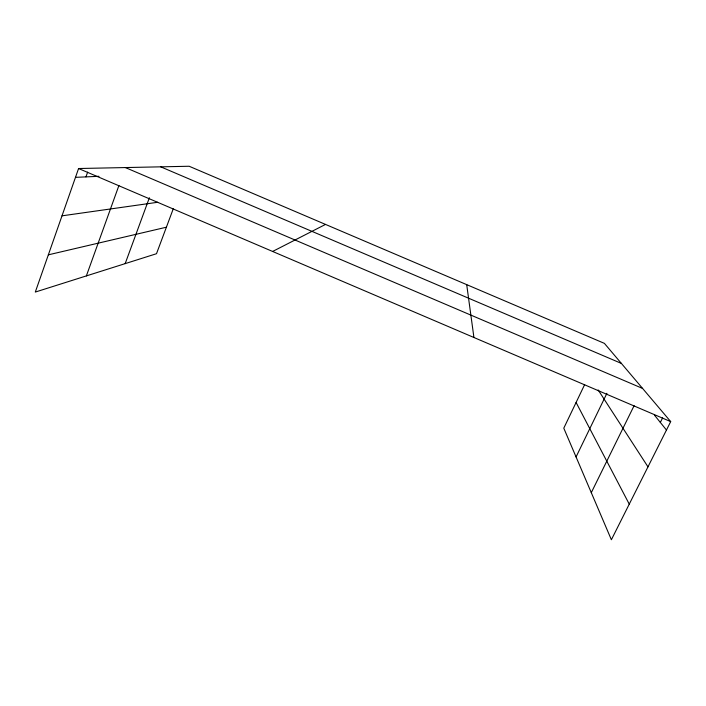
<?xml version="1.0" encoding="UTF-8"?>
<svg xmlns="http://www.w3.org/2000/svg" width="706" height="706" viewBox="0 0 706 706"><rect width="100%" height="100%" fill="white"/><g stroke="black" fill="none" stroke-linecap="round" stroke-linejoin="round"><path stroke-width="1.06" d="M584.647 384.611L563.785 428.171L611.378 539.746L670.7 421.606L604.398 343.372L189.155 166.254L78.578 168.522L35.3 292.063L156.494 253.719L173.27 208.791M85.964 176.888L87.641 172.123M86.361 275.914L118.926 185.484M125.174 263.629L149.381 197.759M576.061 456.941L606.913 393.304M591.293 492.656L634.103 405.676M660.339 422.435L662.616 417.873M272.613 251.46L325.519 224.42M48.343 254.831L166.395 227.208M62.004 215.833L157.676 202.278M75.489 177.347L98.999 176.315M160.747 166.837L621.395 363.422M125.377 167.569L642.592 388.432M78.578 168.522L670.7 421.606M654.541 415.243L666.464 430.042M598.176 389.968L647.984 466.851M576.096 402.473L629.258 504.146M466.701 284.633L473.929 337.503"/></g></svg>
